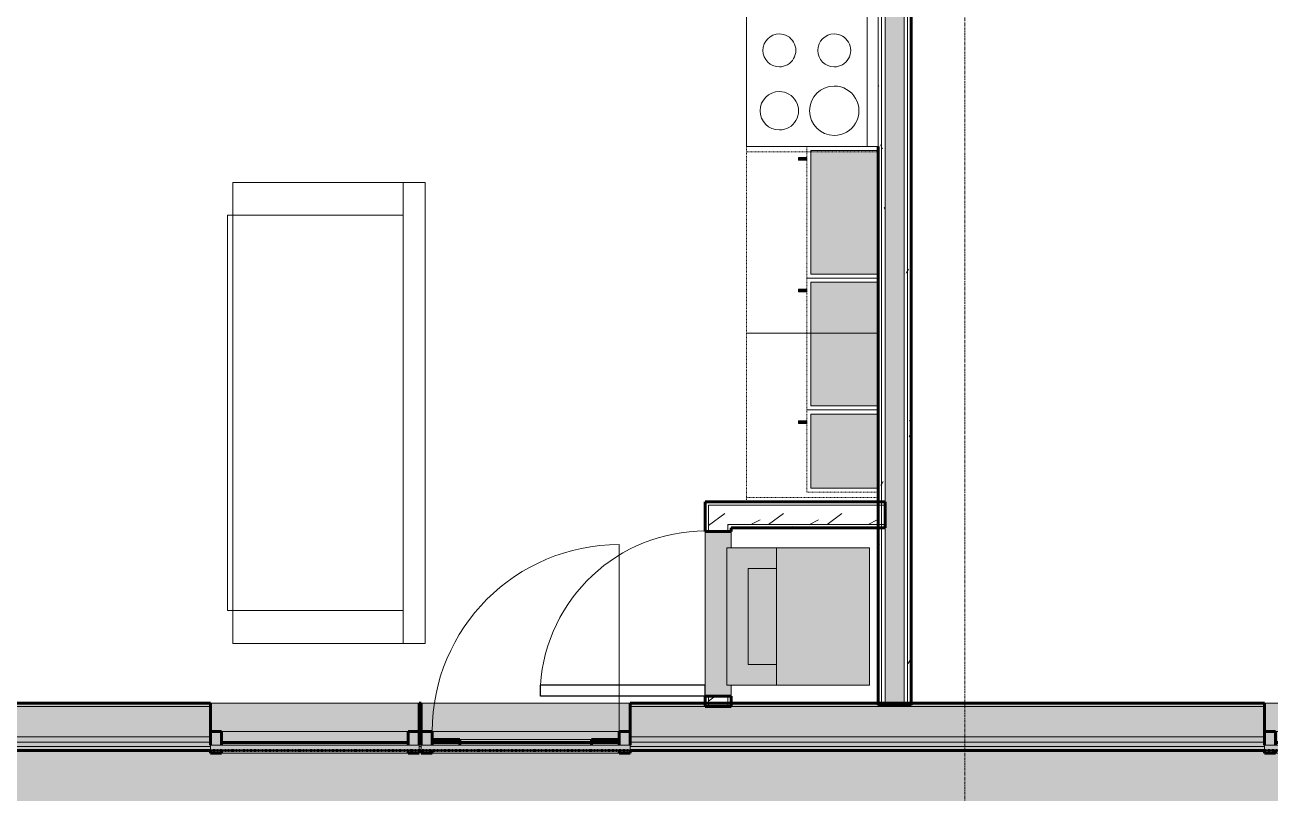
# Model space of a CAD drawing. Header units: inches. Extents: x -4061 to -1937, y 10959 to 12323.
# Drawn here: x -2671.5 to -2444.7, y 11269.5 to 11409.5 of the extents above; entities that cross this region are included whole.
import ezdxf

# ---------------------------------------------------------------- set-up
doc = ezdxf.new("R2010")
doc.units = ezdxf.units.IN
doc.header["$MEASUREMENT"] = 0
for name, pattern in [('Dash', [0.25, 0.125, -0.125]), ('Dash 1_16_', [0.125, 0.0625, -0.0625]), ('Grid Line 1_2_', [0.875, 0.5, -0.125, 0.125, -0.125])]:
    doc.linetypes.add(name, pattern=pattern)
for name, color, linetype, lineweight in [('0-1', 7, 'Continuous', 5), ('0-2', 10, 'Continuous', 18), ('0-4', 7, 'Continuous', 9), ('A-CLNG-PATT-1', 35, 'Continuous', 18), ('A-DOOR-1', 7, 'Continuous', 9), ('A-DOOR-2', 50, 'Continuous', 30), ('A-GLAZ-1', 27, 'Continuous', 18), ('A-GLAZ-2', 10, 'Continuous', 18), ('A-GLAZ-4', 250, 'Continuous', 60), ('A-WALL', 113, 'Continuous', 18), ('A-WALL-1', 8, 'Continuous', 5), ('A-WALL-2', 250, 'Continuous', 60), ('A-WALL-3', 10, 'Continuous', 18), ('A-WALL-5', 243, 'Continuous', 18), ('A-WALL-PATT-1', 7, 'Continuous', 9), ('A-WALL-PATT-2', 55, 'Continuous', 9), ('A-WALL-PATT-3', 53, 'Continuous', 9), ('A-WALL-PATT-4', 43, 'Continuous', 9), ('A-WALL-PATT-6', 111, 'Continuous', 9), ('C-PROP-LINE-2', 91, 'Dash 1_16_', 60), ('I-FURN', 30, 'Continuous', 9), ('I-FURN-2', 7, 'Continuous', 9), ('I-WALL-2', 2, 'Continuous', 60), ('P-SANR-FIXT-2', 7, 'Continuous', 9), ('P-SANR-FIXT-3', 55, 'Continuous', 9), ('Q-CASE-1', 53, 'Continuous', 9), ('Q-CASE-3', 7, 'Continuous', 9), ('Q-CASE-4', 7, 'Dash', 9), ('Q-CASE-HDLN-1', 7, 'Dash', 9), ('Q-SPCQ-1', 7, 'Continuous', 9), ('S-GRID-1', 1, 'Grid Line 1_2_', 9)]:
    doc.layers.add(name, color=color, linetype=linetype, lineweight=lineweight)
pattern_1 = [(0, (0, 0), (20.48, 5.12), [0.845, -14.515, 0.845, -14.515, -81.92]), (0, (0, 0), (20.48, 5.12), [-30.72, 0.845, -29.875, 0.845, -14.515, -35.84]), (0, (0, 0), (20.48, 5.12), [-76.8, 0.845, -9.395, 0.845, -24.755]), (120, (7.68, 2.56), (-14.67405, 15.1762003), [0.845, -14.515, 0.845, -14.515, -81.92]), (120, (7.68, 2.56), (-14.67405, 15.1762003), [-30.72, 0.845, -29.875, 0.845, -14.515, -35.84]), (120, (7.68, 2.56), (-14.67405, 15.1762003), [-76.8, 0.845, -9.395, 0.845, -24.755]), (240, (10.24, 12.8), (-5.80595, -20.2962003), [0.845, -14.515, 0.845, -14.515, -81.92]), (240, (10.24, 12.8), (-5.80595, -20.2962003), [-30.72, 0.845, -29.875, 0.845, -14.515, -35.84]), (240, (10.24, 12.8), (-5.80595, -20.2962003), [-76.8, 0.845, -9.395, 0.845, -24.755])]
pattern_2 = [(216.87, (4.265, 10.662), (31.9871619, 21.32545714), [5.331, -47.981]), (206.565, (10.662, 7.464), (-10.662476, -10.6620098), [11.921, -11.921]), (198.435, (10.662, 2.132), (-21.32449365, -10.6625869), [6.744, -26.974])]
pattern_3 = [(161.57, (0.32, 0.32), (-2.560496185, -0.000537386), [0, -18.214, 2.022, 0]), (18.43, (-0.32, 0.32), (-2.560496185, 0.000537386), [0, -18.214, 2.022, 0]), (108.43, (0.32, 0.32), (1.27922091, -6.400876726), [6.07, -14.166]), (71.57, (-0.32, 0.32), (1.27922091, 6.400876726), [6.07, -14.166])]

# ---------------------------------------------------------------- blocks, each defined once
blk = doc.blocks.new('Couch-Both_Arms-Generic - 1-1352606-ENLARGED RCP - 1ST FLOOR PLAN - EAST')
at = {"layer": 'I-FURN'}
for p, q in [((-42, 13.5), (42, 13.5)), ((-36, 13.5), (-42, 13.5)), ((-42, 13.5), (-42, -17.5)), ((36, 13.5), (-36, 13.5)), ((-36, 13.5), (-36, -18.5)), ((-36, -17.5), (-36, 13.5)), ((36, -18.5), (36, 13.5)), ((42, 13.5), (36, 13.5)), ((36, 13.5), (36, -17.5)), ((42, -17.5), (42, 13.5)), ((-42, -17.5), (-36, -17.5)), ((36, -17.5), (42, -17.5)), ((-36, -18.5), (36, -18.5))]:
    blk.add_line(p, q, dxfattribs=at)
at = {"layer": 'I-FURN-2'}
for p, q in [((42, 17.5), (-42, 17.5)), ((-42, 17.5), (-42, -17.5)), ((42, -17.5), (42, 17.5)), ((-42, -17.5), (42, -17.5))]:
    blk.add_line(p, q, dxfattribs=at)
blk = doc.blocks.new('Single-Flush - 30_ x 80_-1421383-ENLARGED RCP - 1ST FLOOR PLAN - EAST')
at = {"layer": 'A-DOOR-1'}
blk.add_arc((15, -2.375), 30.067, 180, 266.18593, dxfattribs=at)
at = {"layer": 'A-DOOR-2'}
for p, q in [((13, -2.375), (13, -32.375)), ((15, -2.375), (13, -2.375)), ((15, -2.375), (15, -32.375)), ((15, -32.375), (13, -32.375))]:
    blk.add_line(p, q, dxfattribs=at)
blk = doc.blocks.new('Stacked Washer and Dryer - 26_x25_ - Private-1372850-ENLARGED RCP - 1ST FLOOR PLAN - EAST')
at = {"layer": 'P-SANR-FIXT-3'}
blk.add_hatch(color=256, dxfattribs=at).paths.add_polyline_path([(26, -12.5), (26, 12.5), (0, 12.5), (0, -12.5), (25.18, -12.5)], flags=0)
at = {"layer": 'P-SANR-FIXT-2'}
for p, q in [((26, 12.5), (0, 12.5)), ((0, -12.5), (0, 12.5)), ((16.91, -12.5), (16.91, 12.5)), ((26, 12.5), (26, -12.5)), ((22.09, 8.75), (16.91, 8.75)), ((22.09, -8.75), (22.09, 8.75)), ((16.91, -8.75), (22.09, -8.75)), ((0, -12.5), (26, -12.5))]:
    blk.add_line(p, q, dxfattribs=at)
blk = doc.blocks.new('Range - 24_ x 24_-1372826-ENLARGED RCP - 1ST FLOOR PLAN - EAST')
at = {"layer": 'Q-SPCQ-1'}
for p, q in [((0, 0), (24, 0)), ((0, -24), (0, 0)), ((24, 0), (24, -24)), ((0, -22), (24, -22)), ((24, -24), (0, -24))]:
    blk.add_line(p, q, dxfattribs=at)
for centre, radius, start, end in [((6.5, -6), 3.5, 360, 180), ((17.5, -6), 3, 360, 180), ((6.5, -6), 3.5, 180, 0), ((17.5, -6), 3, 180, 0), ((6.5, -16), 4.5, 360, 180), ((17.5, -16), 3, 360, 180), ((6.5, -16), 4.5, 180, 0), ((17.5, -16), 3, 180, 0)]:
    blk.add_arc(centre, radius, start, end, dxfattribs=at)
blk = doc.blocks.new('OD_CW_Countertop - OD_CW_Countertop-2219388-ENLARGED RCP - 1ST FLOOR PLAN - EAST')
at = {"layer": 'Q-CASE-HDLN-1'}
for p, q in [((0.74, 24), (0.74, 0)), ((0.74, 0), (10.86, 0)), ((34.86, 0), (99.63, 0))]:
    blk.add_line(p, q, dxfattribs=at)
blk = doc.blocks.new('300 Series Wall Hung Cabinet_301 - 24_-2213368-ENLARGED RCP - 1ST FLOOR PLAN - EAST')
at = {"layer": 'Q-CASE-1'}
for points in [[(11.25, -0.19), (-11.25, -0.19), (-11.25, -12.44), (11.25, -12.44)], [(-9.51, -13.19), (-10, -13.19), (-10, -14.69), (-9.51, -14.69)]]:
    blk.add_hatch(color=256, dxfattribs=at).paths.add_polyline_path(points, flags=0)
at = {"layer": 'Q-CASE-3'}
for p, q in [((-11.25, -12.44), (-11.25, -0.19)), ((11.25, -0.19), (11.25, -12.44)), ((11.25, -12.44), (-11.25, -12.44)), ((-9.51, -13.19), (-10, -13.19)), ((-10, -13.19), (-10, -14.69)), ((-9.51, -14.69), (-9.51, -13.19)), ((-10, -14.69), (-9.51, -14.69))]:
    blk.add_line(p, q, dxfattribs=at)
at = {"layer": 'Q-CASE-4'}
for p, q in [((12, -13.19), (12, -0.19)), ((-12, -13.19), (12, -13.19))]:
    blk.add_line(p, q, dxfattribs=at)
blk = doc.blocks.new('300 Series Wall Hung Cabinet_301 - 24_-V25-ENLARGED RCP - 1ST FLOOR PLAN - EAST')
at = {"layer": 'Q-CASE-1'}
for points in [[(11.25, -0.19), (-11.25, -0.19), (-11.25, -12.44), (11.25, -12.44)], [(-9.51, -13.19), (-10, -13.19), (-10, -14.69), (-9.51, -14.69)]]:
    blk.add_hatch(color=256, dxfattribs=at).paths.add_polyline_path(points, flags=0)
at = {"layer": 'Q-CASE-3'}
for p, q in [((-11.25, -12.44), (-11.25, -0.19)), ((11.25, -0.19), (11.25, -12.44)), ((11.25, -12.44), (-11.25, -12.44)), ((-9.51, -13.19), (-10, -13.19)), ((-10, -13.19), (-10, -14.69)), ((-9.51, -14.69), (-9.51, -13.19)), ((-10, -14.69), (-9.51, -14.69))]:
    blk.add_line(p, q, dxfattribs=at)
at = {"layer": 'Q-CASE-4'}
for p, q in [((-12, -0.19), (-12, -13.19)), ((12, -13.19), (12, -0.19)), ((-12, -13.19), (12, -13.19))]:
    blk.add_line(p, q, dxfattribs=at)
blk = doc.blocks.new('300 Series Wall Hung Cabinet_301 - 15_-2216209-ENLARGED RCP - 1ST FLOOR PLAN - EAST')
at = {"layer": 'Q-CASE-1'}
for points in [[(6.75, -0.19), (-6.75, -0.19), (-6.75, -12.44), (6.75, -12.44)], [(-5.01, -13.19), (-5.5, -13.19), (-5.5, -14.69), (-5.01, -14.69)]]:
    blk.add_hatch(color=256, dxfattribs=at).paths.add_polyline_path(points, flags=0)
at = {"layer": 'Q-CASE-3'}
for p, q in [((-6.75, -12.44), (-6.75, -0.19)), ((6.75, -0.19), (6.75, -12.44)), ((6.75, -12.44), (-6.75, -12.44)), ((-5.01, -13.19), (-5.5, -13.19)), ((-5.5, -13.19), (-5.5, -14.69)), ((-5.01, -14.69), (-5.01, -13.19)), ((-5.5, -14.69), (-5.01, -14.69))]:
    blk.add_line(p, q, dxfattribs=at)
at = {"layer": 'Q-CASE-4'}
for p, q in [((-7.5, -0.19), (-7.5, -13.19)), ((7.5, -13.19), (7.5, -0.19)), ((-7.5, -13.19), (7.5, -13.19))]:
    blk.add_line(p, q, dxfattribs=at)
blk = doc.blocks.new('Base Cabinet-Double Door _ 1 Drawer - 33_-2224581-ENLARGED RCP - 1ST FLOOR PLAN - EAST')
at = {"layer": 'Q-CASE-4'}
for p, q in [((-15.76, 24), (-15.76, 0)), ((17.24, 24), (-15.76, 24)), ((17.24, 0), (17.24, 24)), ((-15.76, 0), (17.24, 0))]:
    blk.add_line(p, q, dxfattribs=at)
blk = doc.blocks.new('Base Cabinet-Double Door _ 1 Drawer - 30_-2219391-ENLARGED RCP - 1ST FLOOR PLAN - EAST')
at = {"layer": 'Q-CASE-4'}
for p, q in [((-14.26, 24), (-14.26, 0)), ((15.74, 24), (-14.26, 24)), ((15.74, 0), (15.74, 24)), ((-14.26, 0), (15.74, 0))]:
    blk.add_line(p, q, dxfattribs=at)
blk = doc.blocks.new('CTR - 1st Phase - Unit Layouts_rvt-1-ENLARGED RCP - 1ST FLOOR PLAN - EAST')
at = {"layer": 'A-WALL-1'}
blk.add_hatch(color=256, dxfattribs=at).paths.add_polyline_path([(-2547, 11287.23), (-2542.88, 11287.23), (-2542.88, 11289.23), (-2543.71, 11289.23), (-2543.71, 11314.23), (-2542.88, 11314.23), (-2542.88, 11317.23), (-2547.63, 11317.23), (-2547.63, 11287.23)], flags=0)
at = {"layer": 'A-WALL-PATT-1'}
h = blk.add_hatch(dxfattribs=at)
h.set_pattern_fill('FP_1', color=256, style=0, pattern_type=2)
h.set_pattern_definition(pattern_1)
h.paths.add_polyline_path([(-2543.5, 11285.91), (-2542.88, 11285.91), (-2542.88, 11287.23), (-2543.5, 11287.23), (-2543.5, 11286.29)], flags=0)
h.paths.add_polyline_path([(-2543.5, 11317.23), (-2542.88, 11317.23), (-2542.88, 11318.48), (-2543.5, 11318.48), (-2543.5, 11317.85)], flags=0)
h = blk.add_hatch(dxfattribs=at)
h.set_pattern_fill('FP_1', color=256, style=0, pattern_type=2)
h.set_pattern_definition(pattern_1)
h.paths.add_polyline_path([(-2542.88, 11317.85), (-2516.12, 11317.85), (-2516.12, 11318.48), (-2542.88, 11318.48)], flags=0)
at = {"layer": 'A-WALL-PATT-2'}
h = blk.add_hatch(dxfattribs=at)
h.set_pattern_fill('FP_2', color=256, style=0, pattern_type=2)
h.set_pattern_definition(pattern_2)
h.paths.add_polyline_path([(-2545.87, 11285.91), (-2543.5, 11285.91), (-2543.5, 11287.23), (-2547, 11287.23), (-2547, 11285.91)], flags=0)
h.paths.add_polyline_path([(-2547, 11317.23), (-2543.5, 11317.23), (-2543.5, 11321.98), (-2547, 11321.98)], flags=0)
h = blk.add_hatch(dxfattribs=at)
h.set_pattern_fill('FP_2', color=256, style=0, pattern_type=2)
h.set_pattern_definition(pattern_2)
h.paths.add_polyline_path([(-2516.12, 11318.48), (-2516.12, 11321.98), (-2543.5, 11321.98), (-2543.5, 11318.48), (-2517.71, 11318.48)], flags=0)
at = {"layer": 'A-WALL-2'}
for p, q in [((-2547.63, 11317.23), (-2547.63, 11322.6)), ((-2547.63, 11322.6), (-2547, 11322.6)), ((-2547, 11322.6), (-2542.88, 11322.6)), ((-2542.88, 11322.6), (-2514.87, 11322.6)), ((-2514.87, 11322.6), (-2514.87, 11317.85)), ((-2542.88, 11317.23), (-2547.63, 11317.23)), ((-2542.88, 11317.85), (-2542.88, 11317.23)), ((-2514.87, 11317.85), (-2542.88, 11317.85)), ((-2547.63, 11285.29), (-2547.63, 11287.23)), ((-2547.63, 11287.23), (-2542.88, 11287.23)), ((-2542.88, 11287.23), (-2542.88, 11285.29)), ((-2542.88, 11285.29), (-2547.63, 11285.29))]:
    blk.add_line(p, q, dxfattribs=at)
at = {"layer": 'A-WALL-3'}
for p, q in [((-2547, 11317.23), (-2547, 11321.98)), ((-2543.5, 11321.98), (-2547, 11321.98)), ((-2542.88, 11321.98), (-2543.5, 11321.98)), ((-2542.88, 11321.98), (-2514.87, 11321.98)), ((-2543.5, 11317.23), (-2543.5, 11318.48)), ((-2542.88, 11318.48), (-2543.5, 11318.48)), ((-2542.88, 11318.48), (-2514.87, 11318.48)), ((-2547.63, 11317.23), (-2547.63, 11287.23)), ((-2542.88, 11314.23), (-2542.88, 11317.23)), ((-2542.88, 11287.23), (-2542.88, 11289.23)), ((-2547, 11285.29), (-2547, 11287.23)), ((-2543.5, 11285.29), (-2543.5, 11287.23))]:
    blk.add_line(p, q, dxfattribs=at)
at = {"layer": '0-2'}
for name, p, rotation in [('OD_CW_Countertop - OD_CW_Countertop-2219388-ENLARGED RCP - 1ST FLOOR PLAN - EAST', (-2540.12, 11422.23), 269.9999999999984), ('Range - 24_ x 24_-1372826-ENLARGED RCP - 1ST FLOOR PLAN - EAST', (-2540.12, 11387.36), 89.99999999998721), ('300 Series Wall Hung Cabinet_301 - 24_-2213368-ENLARGED RCP - 1ST FLOOR PLAN - EAST', (-2515.94, 11375.36), 269.9999999999926), ('Base Cabinet-Double Door _ 1 Drawer - 33_-2224581-ENLARGED RCP - 1ST FLOOR PLAN - EAST', (-2516.12, 11369.13), 90.00000000000344), ('Couch-Both_Arms-Generic - 1-1352606-ENLARGED RCP - 1ST FLOOR PLAN - EAST', (-2616.15, 11338.82), 269.9999999999945), ('300 Series Wall Hung Cabinet_301 - 24_-V25-ENLARGED RCP - 1ST FLOOR PLAN - EAST', (-2515.94, 11351.36), 269.9999999999926), ('Base Cabinet-Double Door _ 1 Drawer - 30_-2219391-ENLARGED RCP - 1ST FLOOR PLAN - EAST', (-2516.12, 11337.63), 90.00000000000344), ('300 Series Wall Hung Cabinet_301 - 15_-2216209-ENLARGED RCP - 1ST FLOOR PLAN - EAST', (-2515.94, 11331.86), 269.9999999999926), ('Single-Flush - 30_ x 80_-1421383-ENLARGED RCP - 1ST FLOOR PLAN - EAST', (-2545.25, 11302.23), 269.9999999999782), ('Stacked Washer and Dryer - 26_x25_ - Private-1372850-ENLARGED RCP - 1ST FLOOR PLAN - EAST', (-2517.71, 11301.73), 180)]:
    blk.add_blockref(name, p, dxfattribs=dict(at, rotation=rotation))
blk = doc.blocks.new('_THE_ WINDOW _ DOOR - Door - 1st Floor-2113397-ENLARGED RCP - 1ST FLOOR PLAN - EAST')
at = {"layer": 'A-GLAZ-1'}
h = blk.add_hatch(color=256, dxfattribs=at)
h.paths.add_polyline_path([(-17.0125, -0.8125), (-19.0125, -0.8125), (-19.0125, -3.3125), (-17.0125, -3.3125), (-17.0125, -1.8125)], flags=0)
h.paths.add_polyline_path([(19.0125, -0.8125), (17.0125, -0.8125), (17.0125, -3.3125), (19.0125, -3.3125), (19.0125, -1.8125)], flags=0)
h.paths.add_polyline_path([(-19.0125, -4.3125), (-19.0125, -4.8125), (-17.0125, -4.8125), (-17.0125, -4.3125), (-17.2625, -4.3125)], flags=0)
h.paths.add_polyline_path([(18.7625, -4.3125), (17.0125, -4.3125), (17.0125, -4.8125), (19.0125, -4.8125), (19.0125, -4.3125)], flags=0)
h = blk.add_hatch(color=256, dxfattribs=at)
h.paths.add_polyline_path([(-8.2625, -0.8125), (-17.0125, -0.8125), (-17.0125, -2.3125), (17.0125, -2.3125), (17.0125, -0.8125), (7.8073, -0.8125)], flags=0)
h.paths.add_polyline_path([(-17.0125, -4.3125), (-17.0125, -4.8125), (17.0125, -4.8125), (17.0125, -4.3125), (-12.0125, -4.3125)], flags=0)
for points in [[(7.8073, -3.3125), (-19.0125, -3.3125), (-19.0125, -4.3125), (19.0125, -4.3125), (19.0125, -3.3125), (12.0125, -3.3125)], [(7.8073, -2.3125), (-12.0125, -2.3125), (-12.0125, -2.8125), (12.0125, -2.8125), (12.0125, -2.3125)]]:
    blk.add_hatch(color=256, dxfattribs=at).paths.add_polyline_path(points, flags=0)
h = blk.add_hatch(color=256, dxfattribs=at)
h.paths.add_polyline_path([(-17.0125, -2.3125), (-17.0125, -2.8125), (-12.0125, -2.8125), (-12.0125, -2.3125)], flags=0)
h.paths.add_polyline_path([(17.0125, -2.3125), (12.0125, -2.3125), (12.0125, -2.8125), (17.0125, -2.8125)], flags=0)
at = {"layer": 'A-GLAZ-2'}
blk.add_hatch(color=256, dxfattribs=at).paths.add_polyline_path([(-12.0125, -2.8125), (-17.0125, -2.8125), (-17.0125, -3.3125), (17.0125, -3.3125), (17.0125, -2.8125), (7.8073, -2.8125)], flags=0)
for p, q in [((17.0125, 33.2125), (17.0125, -0.8125)), ((-17.0125, -0.8125), (17.0125, -0.8125)), ((19.0125, -3.3125), (-19.0125, -3.3125)), ((-19.0125, -3.3125), (-19.0125, -4.3125)), ((-19.0125, -4.3125), (19.0125, -4.3125)), ((-12.0125, -2.3125), (12.0125, -2.3125)), ((19.0125, -3.3125), (19.0125, -4.3125)), ((17.0125, -4.8125), (-17.0125, -4.8125))]:
    blk.add_line(p, q, dxfattribs=at)
blk.add_arc((17.0125, -0.8125), 34.025, 90, 180, dxfattribs=at)
at = {"layer": 'A-GLAZ-4'}
for p, q in [((-17.0125, -0.8125), (-19.0125, -0.8125)), ((-17.0125, -3.3125), (-17.0125, -0.8125)), ((17.0125, -0.8125), (17.0125, -3.3125)), ((19.0125, -0.8125), (17.0125, -0.8125)), ((-19.0125, -4.3125), (-19.0125, -4.8125)), ((-17.0125, -2.3125), (-17.0125, -3.3125)), ((-12.0125, -2.3125), (-17.0125, -2.3125)), ((-17.0125, -2.8125), (-17.0125, -3.3125)), ((17.0125, -2.8125), (-17.0125, -2.8125)), ((-17.0125, -4.8125), (-17.0125, -4.3125)), ((-12.0125, -3.3125), (-12.0125, -2.3125)), ((12.0125, -2.3125), (12.0125, -3.3125)), ((17.0125, -2.3125), (12.0125, -2.3125)), ((17.0125, -3.3125), (17.0125, -2.3125)), ((17.0125, -3.3125), (17.0125, -2.8125)), ((17.0125, -4.3125), (17.0125, -4.8125)), ((19.0125, -4.8125), (19.0125, -4.3125)), ((-19.0125, -4.8125), (-17.0125, -4.8125)), ((17.0125, -4.8125), (19.0125, -4.8125))]:
    blk.add_line(p, q, dxfattribs=at)
blk = doc.blocks.new('_THE_ WINDOW _ DOOR - Window - 1st Floor-2113386-ENLARGED RCP - 1ST FLOOR PLAN - EAST')
at = {"layer": 'A-GLAZ-1'}
h = blk.add_hatch(color=256, dxfattribs=at)
h.paths.add_polyline_path([(-19.0125, 4.8125), (-19.0125, 4.3125), (-17.0125, 4.3125), (-17.0125, 4.8125)], flags=0)
h.paths.add_polyline_path([(-19.0125, 3.3125), (-19.0125, 0.8125), (-17.0125, 0.8125), (-17.0125, 3.3125), (-17.7625, 3.3125)], flags=0)
h.paths.add_polyline_path([(17.0125, 0.8125), (19.0125, 0.8125), (19.0125, 3.3125), (17.0125, 3.3125), (17.0125, 1.8125)], flags=0)
h.paths.add_polyline_path([(17.0125, 4.3125), (19.0125, 4.3125), (19.0125, 4.8125), (17.0125, 4.8125)], flags=0)
h = blk.add_hatch(color=256, dxfattribs=at)
h.paths.add_polyline_path([(-17.0125, 2.8125), (-17.0125, 0.8125), (17.0125, 0.8125), (17.0125, 2.8125)], flags=0)
h.paths.add_polyline_path([(-17.0125, 4.3125), (17.0125, 4.3125), (17.0125, 4.8125), (-17.0125, 4.8125)], flags=0)
blk.add_hatch(color=256, dxfattribs=at).paths.add_polyline_path([(-19.0125, 3.3125), (19.0125, 3.3125), (19.0125, 4.3125), (-19.0125, 4.3125)], flags=0)
at = {"layer": 'A-GLAZ-2'}
blk.add_hatch(color=256, dxfattribs=at).paths.add_polyline_path([(-17.0125, 2.8125), (17.0125, 2.8125), (17.0125, 3.3125), (-17.0125, 3.3125)], flags=0)
for p, q in [((17.0125, 4.8125), (-17.0125, 4.8125)), ((19.0125, 4.3125), (-19.0125, 4.3125)), ((-19.0125, 4.3125), (-19.0125, 3.3125)), ((-19.0125, 3.3125), (19.0125, 3.3125)), ((19.0125, 4.3125), (19.0125, 3.3125)), ((-17.0125, 0.8125), (17.0125, 0.8125))]:
    blk.add_line(p, q, dxfattribs=at)
at = {"layer": 'A-GLAZ-4'}
for p, q in [((-19.0125, 4.3125), (-19.0125, 4.8125)), ((-19.0125, 4.8125), (-17.0125, 4.8125)), ((-17.0125, 4.8125), (-17.0125, 4.3125)), ((17.0125, 4.3125), (17.0125, 4.8125)), ((17.0125, 4.8125), (19.0125, 4.8125)), ((19.0125, 4.8125), (19.0125, 4.3125)), ((-17.0125, 2.8125), (-17.0125, 3.3125)), ((-17.0125, 3.3125), (-17.0125, 0.8125)), ((17.0125, 2.8125), (-17.0125, 2.8125)), ((17.0125, 3.3125), (17.0125, 2.8125)), ((17.0125, 0.8125), (17.0125, 3.3125)), ((-17.0125, 0.8125), (-19.0125, 0.8125)), ((19.0125, 0.8125), (17.0125, 0.8125))]:
    blk.add_line(p, q, dxfattribs=at)
blk = doc.blocks.new('_THE_ WINDOW _ DOOR - Window - 1st Floor-V53-ENLARGED RCP - 1ST FLOOR PLAN - EAST')
at = {"layer": 'A-GLAZ-1'}
h = blk.add_hatch(color=256, dxfattribs=at)
h.paths.add_polyline_path([(19.0125, -4.8125), (19.0125, -4.3125), (17.0125, -4.3125), (17.0125, -4.8125)], flags=0)
h.paths.add_polyline_path([(-18.344, -4.8125), (-17.0125, -4.8125), (-17.0125, -4.3125), (-19.0125, -4.3125), (-19.0125, -4.8125)], flags=0)
h.paths.add_polyline_path([(18.2625, -3.3125), (19.0125, -3.3125), (19.0125, -0.8125), (17.0125, -0.8125), (17.0125, -3.3125)], flags=0)
h.paths.add_polyline_path([(-17.7625, -3.3125), (-17.0125, -3.3125), (-17.0125, -0.8125), (-19.0125, -0.8125), (-19.0125, -3.3125), (-18.344, -3.3125)], flags=0)
h = blk.add_hatch(color=256, dxfattribs=at)
h.paths.add_polyline_path([(-17.0125, -4.8125), (17.0125, -4.8125), (17.0125, -4.3125), (-17.0125, -4.3125)], flags=0)
h.paths.add_polyline_path([(12.3146, -2.8125), (17.0125, -2.8125), (17.0125, -0.8125), (-17.0125, -0.8125), (-17.0125, -2.8125)], flags=0)
blk.add_hatch(color=256, dxfattribs=at).paths.add_polyline_path([(-19.0125, -4.3125), (19.0125, -4.3125), (19.0125, -3.3125), (-19.0125, -3.3125)], flags=0)
at = {"layer": 'A-GLAZ-2'}
blk.add_hatch(color=256, dxfattribs=at).paths.add_polyline_path([(-17.0125, -3.3125), (17.0125, -3.3125), (17.0125, -2.8125), (-17.0125, -2.8125)], flags=0)
for p, q in [((17.0125, -0.8125), (-17.0125, -0.8125)), ((19.0125, -3.3125), (-19.0125, -3.3125)), ((-19.0125, -3.3125), (-19.0125, -4.3125)), ((-19.0125, -4.3125), (19.0125, -4.3125)), ((19.0125, -3.3125), (19.0125, -4.3125)), ((-17.0125, -4.8125), (17.0125, -4.8125))]:
    blk.add_line(p, q, dxfattribs=at)
at = {"layer": 'A-GLAZ-4'}
for p, q in [((-17.0125, -0.8125), (-19.0125, -0.8125)), ((-17.0125, -3.3125), (-17.0125, -0.8125)), ((17.0125, -0.8125), (17.0125, -3.3125)), ((19.0125, -0.8125), (17.0125, -0.8125)), ((-19.0125, -4.3125), (-19.0125, -4.8125)), ((-17.0125, -2.8125), (-17.0125, -3.3125)), ((17.0125, -2.8125), (-17.0125, -2.8125)), ((-17.0125, -4.8125), (-17.0125, -4.3125)), ((17.0125, -3.3125), (17.0125, -2.8125)), ((17.0125, -4.3125), (17.0125, -4.8125)), ((19.0125, -4.8125), (19.0125, -4.3125)), ((-19.0125, -4.8125), (-17.0125, -4.8125)), ((17.0125, -4.8125), (19.0125, -4.8125))]:
    blk.add_line(p, q, dxfattribs=at)
blk = doc.blocks.new('CTR - 1st Phase - Shell_rvt-1-ENLARGED RCP - 1ST FLOOR PLAN - EAST')
at = {"layer": 'A-CLNG-PATT-1'}
h = blk.add_hatch(dxfattribs=at)
h.set_pattern_fill('FP_24', color=256, style=0, pattern_type=2)
h.set_pattern_definition([(90, (-2963.524, 11049.389), (4, -2e-16), []), (0, (-2963.524, 11049.389), (8, -8), [4, -28]), (0, (-2959.524, 11065.389), (8, -8), [4, -28])])
h.paths.add_polyline_path([(-3860.47, 11023.21), (-3830.82, 11023.21), (-3830.82, 11030.34), (-3831.32, 11030.34), (-3831.32, 11068.36), (-3830.82, 11068.36), (-3830.82, 11164.59), (-3831.14, 11164.59), (-3831.14, 11399.98), (-3830.82, 11399.98), (-3830.82, 11432.64), (-3860.47, 11432.64), (-3860.47, 11027.91)], flags=0)
h.paths.add_polyline_path([(-2261.88, 11247.64), (-2068.17, 11247.64), (-2068.17, 12118.34), (-2521.97, 12118.34), (-2521.97, 12088.69), (-2484.14, 12088.69), (-2484.14, 12089.19), (-2446.11, 12089.19), (-2446.11, 12088.69), (-2407.34, 12088.69), (-2407.34, 12089.19), (-2369.31, 12089.19), (-2369.31, 12088.69), (-2349.74, 12088.69), (-2349.74, 12089.19), (-2311.71, 12089.19), (-2311.71, 12088.69), (-2311.34, 12088.69), (-2311.34, 12089.19), (-2273.31, 12089.19), (-2273.31, 12088.69), (-2176.94, 12088.69), (-2176.94, 12089.19), (-2138.91, 12089.19), (-2138.91, 12088.69), (-2097.82, 12088.69), (-2097.82, 11970.99), (-2097.32, 11970.99), (-2097.32, 11932.78), (-2097.82, 11932.78), (-2097.82, 11932.59), (-2097.32, 11932.59), (-2097.32, 11894.38), (-2097.82, 11894.38), (-2097.82, 11778.8), (-2097.32, 11778.8), (-2097.32, 11740.78), (-2097.82, 11740.78), (-2097.82, 11740.4), (-2097.32, 11740.4), (-2097.32, 11702.38), (-2097.82, 11702.38), (-2097.82, 11663.6), (-2097.32, 11663.6), (-2097.32, 11625.58), (-2097.82, 11625.58), (-2097.82, 11471.79), (-2097.32, 11471.79), (-2097.32, 11433.76), (-2097.82, 11433.76), (-2097.82, 11433.39), (-2097.32, 11433.39), (-2097.32, 11395.36), (-2097.82, 11395.36), (-2097.82, 11356.4), (-2097.32, 11356.4), (-2097.32, 11318.38), (-2097.82, 11318.38), (-2097.82, 11277.29), (-2138.91, 11277.29), (-2138.91, 11276.79), (-2176.94, 11276.79), (-2176.94, 11277.29), (-2273.31, 11277.29), (-2273.31, 11276.79), (-2311.34, 11276.79), (-2311.34, 11277.29), (-2311.71, 11277.29), (-2311.71, 11276.79), (-2349.74, 11276.79), (-2349.74, 11277.29), (-2407.71, 11277.29), (-2407.71, 11276.79), (-2445.74, 11276.79), (-2445.74, 11277.29), (-2561.31, 11277.29), (-2561.31, 11276.79), (-2599.34, 11276.79), (-2599.34, 11277.29), (-2599.71, 11277.29), (-2599.71, 11276.79), (-2637.74, 11276.79), (-2637.74, 11277.29), (-2791.71, 11277.29), (-2791.71, 11276.79), (-2829.74, 11276.79), (-2829.74, 11277.29), (-2830.11, 11277.29), (-2830.11, 11276.79), (-2868.14, 11276.79), (-2868.14, 11277.29), (-3400.05, 11277.29), (-3400.05, 11247.64), (-2858.53, 11247.64), (-2845.56, 11261.08), (-2842.42, 11254.87), (-2842.42, 11255.39), (-2845.31, 11261.19), (-2842.42, 11261.19), (-2842.42, 11262.19), (-2842.35, 11261.81), (-2841.92, 11263.17), (-2837.92, 11264.17), (-2826.92, 11264.17), (-2822.92, 11263.17), (-2822.5, 11261.81), (-2822.42, 11262.19), (-2822.42, 11261.19), (-2814.43, 11261.19), (-2818.43, 11247.64), (-2818.24, 11247.64), (-2814.18, 11261.08), (-2801.21, 11247.64), (-2327.03, 11247.64), (-2321.6, 11253.27), (-2318.76, 11247.64), (-2318.5, 11247.64), (-2321.35, 11253.38), (-2318.47, 11253.4), (-2318.47, 11254.38), (-2318.39, 11253.99), (-2317.97, 11255.36), (-2313.97, 11256.36), (-2302.97, 11256.36), (-2298.97, 11255.36), (-2298.54, 11253.99), (-2298.47, 11254.38), (-2298.47, 11253.38), (-2290.48, 11253.38), (-2292.17, 11247.64), (-2291.92, 11247.64), (-2290.22, 11253.27), (-2284.79, 11247.64), (-2269.55, 11247.64)], flags=0)
h.paths.add_polyline_path([(-2316.22, 11253.38), (-2300.84, 11253.4), (-2302.97, 11253.88), (-2313.97, 11253.88), (-2316.09, 11253.4)], flags=0)
h.paths.add_polyline_path([(-2829.07, 11261.19), (-2824.67, 11261.19), (-2826.92, 11261.69), (-2837.92, 11261.69), (-2840.17, 11261.19), (-2837.92, 11261.19)], flags=0)
h.paths.add_polyline_path([(-3860.47, 11549.34), (-3830.82, 11549.34), (-3830.82, 11933.34), (-3831.32, 11933.34), (-3831.32, 12009.39), (-3830.82, 12009.39), (-3830.82, 12032.24), (-3831.32, 12032.24), (-3831.32, 12070.27), (-3830.82, 12070.27), (-3830.82, 12088.69), (-3789.42, 12088.69), (-3789.42, 12089.19), (-3751.4, 12089.19), (-3751.4, 12088.69), (-3674.54, 12088.69), (-3674.54, 12089.19), (-3636.51, 12089.19), (-3636.51, 12088.69), (-3549.42, 12088.69), (-3549.42, 12089.19), (-3511.4, 12089.19), (-3511.4, 12088.69), (-3405.42, 12088.69), (-3405.42, 12089.19), (-3367.4, 12089.19), (-3367.4, 12088.69), (-3290.54, 12088.69), (-3290.54, 12089.19), (-3252.51, 12089.19), (-3252.51, 12088.69), (-3213.74, 12088.69), (-3213.74, 12089.19), (-3175.71, 12089.19), (-3175.71, 12088.69), (-3175.34, 12088.69), (-3175.34, 12089.19), (-3137.31, 12089.19), (-3137.31, 12088.69), (-3060.14, 12088.69), (-3060.14, 12089.19), (-3022.11, 12089.19), (-3022.11, 12088.69), (-2868.14, 12088.69), (-2868.14, 12089.19), (-2830.11, 12089.19), (-2830.11, 12088.69), (-2791.34, 12088.69), (-2791.34, 12089.19), (-2753.31, 12089.19), (-2753.31, 12088.69), (-2689.01, 12088.69), (-2689.01, 12118.34), (-3787.15, 12118.34), (-3787.14, 12118.29), (-3787.15, 12117.84), (-3787.21, 12118.17), (-3787.64, 12116.8), (-3791.64, 12115.8), (-3802.64, 12115.8), (-3806.64, 12116.8), (-3807.06, 12118.17), (-3807.14, 12117.82), (-3807.14, 12118.34), (-3860.47, 12118.34), (-3860.47, 12088.59), (-3847.52, 12088.59), (-3847.52, 12084.34), (-3860.47, 12084.34), (-3860.47, 11549.37)], flags=0)
h.paths.add_polyline_path([(-2675.77, 12088.69), (-2638.67, 12088.69), (-2638.67, 12118.34), (-2687.26, 12118.34), (-2687.26, 12088.69)], flags=0)
h.paths.add_polyline_path([(-3802.48, 12118.29), (-3791.64, 12118.29), (-3791.41, 12118.34), (-3802.86, 12118.34), (-3802.64, 12118.29)], flags=0)
at = {"layer": 'A-WALL-1'}
for points in [[(-2601.71, 11280.79), (-2599.71, 11280.79), (-2599.71, 11285.91), (-2637.74, 11285.91), (-2637.74, 11280.79), (-2614.46, 11280.79)], [(-2561.31, 11280.79), (-2561.31, 11285.91), (-2599.34, 11285.91), (-2599.34, 11280.79), (-2563.31, 11280.79)], [(-2409.71, 11280.79), (-2407.71, 11280.79), (-2407.71, 11285.91), (-2445.74, 11285.91), (-2445.74, 11280.79), (-2430.51, 11280.79)]]:
    blk.add_hatch(color=256, dxfattribs=at).paths.add_polyline_path(points, flags=0)
h = blk.add_hatch(color=256, dxfattribs=at)
h.paths.add_polyline_path([(-2105.82, 11278.04), (-2098.57, 11278.04), (-2098.57, 11278.79), (-2138.91, 11278.79), (-2138.91, 11278.04), (-2108.59, 11278.04)], flags=0)
h.paths.add_polyline_path([(-2185.24, 11278.04), (-2176.94, 11278.04), (-2176.94, 11278.79), (-2273.31, 11278.79), (-2273.31, 11278.04), (-2215.9, 11278.04)], flags=0)
h.paths.add_polyline_path([(-2311.34, 11278.04), (-2311.34, 11278.79), (-2311.71, 11278.79), (-2311.71, 11278.04)], flags=0)
h.paths.add_polyline_path([(-2491.82, 11278.04), (-2445.74, 11278.04), (-2445.74, 11278.79), (-2561.31, 11278.79), (-2561.31, 11278.04), (-2511.37, 11278.04)], flags=0)
h.paths.add_polyline_path([(-2360.15, 11278.04), (-2349.74, 11278.04), (-2349.74, 11278.79), (-2407.71, 11278.79), (-2407.71, 11278.04), (-2363.65, 11278.04)], flags=0)
h.paths.add_polyline_path([(-2645.12, 11278.04), (-2637.74, 11278.04), (-2637.74, 11278.79), (-2680.91, 11278.79), (-2680.91, 11278.04), (-2675.77, 11278.04)], flags=0)
h.paths.add_polyline_path([(-2599.34, 11278.04), (-2599.34, 11278.79), (-2599.71, 11278.79), (-2599.71, 11278.04)], flags=0)
h.paths.add_polyline_path([(-2717.72, 11278.04), (-2710.91, 11278.04), (-2710.91, 11278.79), (-2718.91, 11278.79), (-2718.91, 11278.04)], flags=0)
h.paths.add_polyline_path([(-2914.42, 11278.04), (-2868.14, 11278.04), (-2868.14, 11278.79), (-2948.07, 11278.79), (-2948.07, 11278.04), (-2914.57, 11278.04)], flags=0)
h.paths.add_polyline_path([(-2748.91, 11278.04), (-2748.91, 11278.79), (-2791.71, 11278.79), (-2791.71, 11278.04), (-2767.75, 11278.04)], flags=0)
h.paths.add_polyline_path([(-2829.74, 11278.04), (-2829.74, 11278.79), (-2830.11, 11278.79), (-2830.11, 11278.04)], flags=0)
at = {"layer": 'A-WALL-5'}
h = blk.add_hatch(color=256, dxfattribs=at)
h.paths.add_polyline_path([(-2105.82, 11277.29), (-2097.82, 11277.29), (-2097.82, 11278.04), (-2138.91, 11278.04), (-2138.91, 11277.29), (-2108.59, 11277.29)], flags=0)
h.paths.add_polyline_path([(-2767.75, 11277.29), (-2748.91, 11277.29), (-2748.91, 11278.04), (-2791.71, 11278.04), (-2791.71, 11277.29)], flags=0)
h.paths.add_polyline_path([(-2830.11, 11277.29), (-2829.74, 11277.29), (-2829.74, 11278.04), (-2830.11, 11278.04)], flags=0)
h.paths.add_polyline_path([(-2718.91, 11277.29), (-2710.91, 11277.29), (-2710.91, 11278.04), (-2718.91, 11278.04)], flags=0)
h.paths.add_polyline_path([(-2868.14, 11277.29), (-2868.14, 11278.04), (-2948.07, 11278.04), (-2948.07, 11277.29), (-2890.38, 11277.29)], flags=0)
h.paths.add_polyline_path([(-2176.94, 11277.29), (-2176.94, 11278.04), (-2273.31, 11278.04), (-2273.31, 11277.29), (-2185.24, 11277.29)], flags=0)
h.paths.add_polyline_path([(-2311.34, 11277.29), (-2311.34, 11278.04), (-2311.71, 11278.04), (-2311.71, 11277.29)], flags=0)
h.paths.add_polyline_path([(-2360.15, 11277.29), (-2349.74, 11277.29), (-2349.74, 11278.04), (-2407.71, 11278.04), (-2407.71, 11277.29), (-2363.65, 11277.29)], flags=0)
h.paths.add_polyline_path([(-2680.91, 11277.29), (-2637.74, 11277.29), (-2637.74, 11278.04), (-2680.91, 11278.04)], flags=0)
h.paths.add_polyline_path([(-2445.74, 11277.29), (-2445.74, 11278.04), (-2561.31, 11278.04), (-2561.31, 11277.29), (-2461.17, 11277.29)], flags=0)
h.paths.add_polyline_path([(-2599.34, 11277.29), (-2599.34, 11278.04), (-2599.71, 11278.04), (-2599.71, 11277.29)], flags=0)
at = {"layer": 'A-WALL-PATT-2'}
h = blk.add_hatch(dxfattribs=at)
h.set_pattern_fill('FP_1', color=256, style=0, pattern_type=2)
h.set_pattern_definition(pattern_1)
h.paths.add_polyline_path([(-2711.72, 11285.29), (-2710.91, 11285.29), (-2710.91, 11285.91), (-2711.72, 11285.91), (-2711.72, 11285.35)], flags=0)
h.paths.add_polyline_path([(-2717.72, 11285.29), (-2717.72, 11285.91), (-2718.91, 11285.91), (-2718.91, 11285.29)], flags=0)
h.paths.add_polyline_path([(-2105.82, 11285.29), (-2105.82, 11285.91), (-2138.91, 11285.91), (-2138.91, 11285.29), (-2105.93, 11285.29)], flags=0)
h.paths.add_polyline_path([(-2311.71, 11285.29), (-2311.34, 11285.29), (-2311.34, 11285.91), (-2311.71, 11285.91)], flags=0)
h.paths.add_polyline_path([(-2215.9, 11285.29), (-2176.94, 11285.29), (-2176.94, 11285.91), (-2273.31, 11285.91), (-2273.31, 11285.29), (-2246.56, 11285.29)], flags=0)
h.paths.add_polyline_path([(-2561.31, 11285.29), (-2445.74, 11285.29), (-2445.74, 11285.91), (-2510.12, 11285.91), (-2510.12, 11285.54), (-2516.12, 11285.54), (-2516.12, 11285.91), (-2561.31, 11285.91)], flags=0)
h.paths.add_polyline_path([(-2407.71, 11285.29), (-2349.74, 11285.29), (-2349.74, 11285.91), (-2359.52, 11285.91), (-2359.52, 11285.66), (-2364.27, 11285.66), (-2364.27, 11285.91), (-2407.71, 11285.91)], flags=0)
h.paths.add_polyline_path([(-2599.34, 11285.29), (-2599.34, 11285.91), (-2599.71, 11285.91), (-2599.71, 11285.29)], flags=0)
h.paths.add_polyline_path([(-2637.74, 11285.29), (-2637.74, 11285.91), (-2675.32, 11285.91), (-2675.32, 11285.29), (-2645.12, 11285.29)], flags=0)
h.paths.add_polyline_path([(-2678.82, 11285.29), (-2678.82, 11285.91), (-2680.91, 11285.91), (-2680.91, 11285.29)], flags=0)
h.paths.add_polyline_path([(-2868.14, 11285.29), (-2868.14, 11285.91), (-2913.32, 11285.91), (-2913.32, 11285.29), (-2890.38, 11285.29)], flags=0)
h.paths.add_polyline_path([(-2830.11, 11285.29), (-2829.74, 11285.29), (-2829.74, 11285.91), (-2830.11, 11285.91)], flags=0)
h.paths.add_polyline_path([(-2791.71, 11285.29), (-2754.12, 11285.29), (-2754.12, 11285.91), (-2791.71, 11285.91)], flags=0)
h.paths.add_polyline_path([(-2750.62, 11285.29), (-2748.91, 11285.29), (-2748.91, 11285.91), (-2750.62, 11285.89)], flags=0)
h.paths.add_polyline_path([(-2921.04, 11285.29), (-2919.32, 11285.29), (-2919.32, 11285.91), (-2948.07, 11285.91), (-2948.07, 11285.29), (-2940.32, 11285.29)], flags=0)
at = {"layer": 'A-WALL-PATT-3'}
h = blk.add_hatch(dxfattribs=at)
h.set_pattern_fill('FP_17', color=256, style=0, pattern_type=2)
h.set_pattern_definition(pattern_3)
h.paths.add_polyline_path([(-2108.59, 11279.79), (-2100.32, 11279.79), (-2100.32, 11285.29), (-2138.91, 11285.29), (-2138.91, 11279.79), (-2123.92, 11279.79)], flags=0)
h.paths.add_polyline_path([(-2185.24, 11279.79), (-2176.94, 11279.79), (-2176.94, 11285.29), (-2273.31, 11285.29), (-2273.31, 11279.79), (-2215.9, 11279.79)], flags=0)
h.paths.add_polyline_path([(-2522.48, 11279.79), (-2445.74, 11279.79), (-2445.74, 11285.29), (-2561.31, 11285.29), (-2561.31, 11279.79), (-2553.14, 11279.79)], flags=0)
h.paths.add_polyline_path([(-2349.74, 11279.79), (-2349.74, 11285.29), (-2407.71, 11285.29), (-2407.71, 11279.79), (-2360.15, 11279.79)], flags=0)
h.paths.add_polyline_path([(-2311.34, 11279.79), (-2311.34, 11285.29), (-2311.71, 11285.29), (-2311.71, 11279.79)], flags=0)
h.paths.add_polyline_path([(-2829.74, 11279.79), (-2829.74, 11285.29), (-2830.11, 11285.29), (-2830.11, 11279.79)], flags=0)
h.paths.add_polyline_path([(-2791.71, 11279.79), (-2748.91, 11279.79), (-2748.91, 11285.29), (-2791.71, 11285.29)], flags=0)
h.paths.add_polyline_path([(-2599.34, 11279.79), (-2599.34, 11285.29), (-2599.71, 11285.29), (-2599.71, 11279.79)], flags=0)
h.paths.add_polyline_path([(-2637.74, 11279.79), (-2637.74, 11285.29), (-2680.91, 11285.29), (-2680.91, 11279.79), (-2645.12, 11279.79)], flags=0)
h.paths.add_polyline_path([(-2712.97, 11279.79), (-2710.91, 11279.79), (-2710.91, 11285.29), (-2718.91, 11285.29), (-2718.91, 11279.79), (-2716.46, 11279.79)], flags=0)
h.paths.add_polyline_path([(-2914.45, 11279.79), (-2868.14, 11279.79), (-2868.14, 11285.29), (-2948.07, 11285.29), (-2948.07, 11279.79), (-2914.57, 11279.79)], flags=0)
at = {"layer": 'A-WALL-PATT-4'}
h = blk.add_hatch(dxfattribs=at)
h.set_pattern_fill('FP_18', color=256, style=0, pattern_type=2)
h.set_pattern_definition([(0, (0, 0), (0, 3.199), []), (315, (0, 0), (3.1989511, 0), [4.524, -4.524]), (45, (0, 0), (3.1989511, 0), [4.524, -4.524])])
h.paths.add_polyline_path([(-2105.82, 11278.79), (-2099.32, 11278.79), (-2099.32, 11279.79), (-2138.91, 11279.79), (-2138.91, 11278.79), (-2108.59, 11278.79)], flags=0)
h.paths.add_polyline_path([(-2363.65, 11278.79), (-2349.74, 11278.79), (-2349.74, 11279.79), (-2407.71, 11279.79), (-2407.71, 11278.79), (-2369.19, 11278.79)], flags=0)
h.paths.add_polyline_path([(-2311.71, 11278.79), (-2311.34, 11278.79), (-2311.34, 11279.79), (-2311.71, 11279.79)], flags=0)
h.paths.add_polyline_path([(-2273.31, 11278.79), (-2176.94, 11278.79), (-2176.94, 11279.79), (-2273.31, 11279.79)], flags=0)
h.paths.add_polyline_path([(-2491.82, 11278.79), (-2445.74, 11278.79), (-2445.74, 11279.79), (-2561.31, 11279.79), (-2561.31, 11278.79), (-2511.37, 11278.79)], flags=0)
h.paths.add_polyline_path([(-2645.12, 11278.79), (-2637.74, 11278.79), (-2637.74, 11279.79), (-2680.91, 11279.79), (-2680.91, 11278.79), (-2675.77, 11278.79)], flags=0)
h.paths.add_polyline_path([(-2599.34, 11278.79), (-2599.34, 11279.79), (-2599.71, 11279.79), (-2599.71, 11278.79)], flags=0)
h.paths.add_polyline_path([(-2716.47, 11278.79), (-2710.91, 11278.79), (-2710.91, 11279.79), (-2718.91, 11279.79), (-2718.91, 11278.79), (-2717.1, 11278.79)], flags=0)
h.paths.add_polyline_path([(-2748.91, 11278.79), (-2748.91, 11279.79), (-2791.71, 11279.79), (-2791.71, 11278.79), (-2767.75, 11278.79)], flags=0)
h.paths.add_polyline_path([(-2921.04, 11278.79), (-2868.14, 11278.79), (-2868.14, 11279.79), (-2948.07, 11279.79), (-2948.07, 11278.79), (-2940.32, 11278.79)], flags=0)
h.paths.add_polyline_path([(-2830.11, 11278.79), (-2829.74, 11278.79), (-2829.74, 11279.79), (-2830.11, 11279.79)], flags=0)
at = {"layer": 'A-WALL-2'}
for p, q in [((-2680.91, 11285.91), (-2637.74, 11285.91)), ((-2637.74, 11285.91), (-2637.74, 11278.29)), ((-2599.71, 11278.29), (-2599.71, 11285.91)), ((-2599.71, 11285.91), (-2599.34, 11285.91)), ((-2599.34, 11285.91), (-2599.34, 11278.29)), ((-2561.31, 11278.29), (-2561.31, 11285.91)), ((-2561.31, 11285.91), (-2445.74, 11285.91)), ((-2445.74, 11285.91), (-2445.74, 11278.29)), ((-2637.74, 11277.29), (-2680.91, 11277.29)), ((-2599.34, 11277.29), (-2599.71, 11277.29)), ((-2445.74, 11277.29), (-2561.31, 11277.29))]:
    blk.add_line(p, q, dxfattribs=at)
at = {"layer": 'A-WALL-3'}
for p, q in [((-2680.91, 11285.29), (-2637.74, 11285.29)), ((-2599.71, 11285.91), (-2637.74, 11285.91)), ((-2599.71, 11285.29), (-2599.34, 11285.29)), ((-2561.31, 11285.91), (-2599.34, 11285.91)), ((-2561.31, 11285.29), (-2445.74, 11285.29)), ((-2407.71, 11285.91), (-2445.74, 11285.91)), ((-2680.91, 11279.79), (-2637.74, 11279.79)), ((-2680.91, 11278.79), (-2637.74, 11278.79)), ((-2680.91, 11278.04), (-2637.74, 11278.04)), ((-2599.71, 11279.79), (-2599.34, 11279.79)), ((-2599.71, 11278.79), (-2599.34, 11278.79)), ((-2599.71, 11278.04), (-2599.34, 11278.04)), ((-2561.31, 11279.79), (-2445.74, 11279.79)), ((-2561.31, 11278.79), (-2445.74, 11278.79)), ((-2561.31, 11278.04), (-2445.74, 11278.04))]:
    blk.add_line(p, q, dxfattribs=at)
at = {"layer": 'S-GRID-1'}
blk.add_line((-2500.32, 10958.72), (-2500.32, 12290.35), dxfattribs=at)
at = {"layer": '0-4'}
for name, p in [('_THE_ WINDOW _ DOOR - Door - 1st Floor-2113397-ENLARGED RCP - 1ST FLOOR PLAN - EAST', (-2580.32, 11281.6)), ('_THE_ WINDOW _ DOOR - Window - 1st Floor-V53-ENLARGED RCP - 1ST FLOOR PLAN - EAST', (-2426.72, 11281.6))]:
    blk.add_blockref(name, p, dxfattribs=at)
at = {"layer": '0-4', "rotation": 180}
blk.add_blockref('_THE_ WINDOW _ DOOR - Window - 1st Floor-2113386-ENLARGED RCP - 1ST FLOOR PLAN - EAST', (-2618.72, 11281.6), dxfattribs=at)
blk = doc.blocks.new('Family - ___-1870574-ENLARGED RCP - 1ST FLOOR PLAN - EAST')
at = {"layer": 'C-PROP-LINE-2'}
blk.add_line((-2098.26, 11277.29), (-3401.05, 11277.29), dxfattribs=at)

msp = doc.modelspace()

# ---------------------------------------------------------------- hatches: boundary and pattern name
at = {"layer": 'A-WALL-PATT-6'}
h = msp.add_hatch(dxfattribs=at)
h.set_pattern_fill('FP_1', color=256, style=0, pattern_type=2)
h.set_pattern_definition(pattern_1)
h.paths.add_polyline_path([(-2515.5, 11285.54), (-2515.5, 11448.99), (-2516.12, 11448.99), (-2516.12, 11285.54)], flags=0)
h.paths.add_polyline_path([(-2515.5, 11452.49), (-2515.5, 11643.34), (-2516.12, 11643.33), (-2516.12, 11452.49)], flags=0)
h = msp.add_hatch(dxfattribs=at)
h.set_pattern_fill('FP_1', color=256, style=0, pattern_type=2)
h.set_pattern_definition(pattern_1)
h.paths.add_polyline_path([(-2514.87, 11285.54), (-2514.87, 11448.99), (-2515.5, 11448.99), (-2515.5, 11285.54)], flags=0)
h.paths.add_polyline_path([(-2515.5, 11452.49), (-2514.87, 11452.49), (-2514.87, 11643.96), (-2515.5, 11643.96), (-2515.5, 11474.21)], flags=0)
h = msp.add_hatch(dxfattribs=at)
h.set_pattern_fill('FP_17', color=256, style=0, pattern_type=2)
h.set_pattern_definition(pattern_3)
h.paths.add_polyline_path([(-2514.87, 11285.54), (-2511.37, 11285.54), (-2511.38, 11644.59), (-2514.87, 11644.59), (-2514.87, 11286.29)], flags=0)
h = msp.add_hatch(dxfattribs=at)
h.set_pattern_fill('FP_1', color=256, style=0, pattern_type=2)
h.set_pattern_definition(pattern_1)
h.paths.add_polyline_path([(-2511.37, 11438.22), (-2510.75, 11438.25), (-2510.75, 11643.96), (-2511.37, 11643.96), (-2511.37, 11441.72)], flags=0)
h.paths.add_polyline_path([(-2510.75, 11285.54), (-2510.75, 11438.22), (-2511.37, 11438.22), (-2511.37, 11285.54)], flags=0)
h = msp.add_hatch(dxfattribs=at)
h.set_pattern_fill('FP_1', color=256, style=0, pattern_type=2)
h.set_pattern_definition(pattern_1)
h.paths.add_polyline_path([(-2510.12, 11285.54), (-2510.12, 11438.22), (-2510.75, 11438.22), (-2510.75, 11285.54)], flags=0)
h.paths.add_polyline_path([(-2510.75, 11438.25), (-2510.12, 11438.29), (-2510.12, 11643.34), (-2510.75, 11643.33), (-2510.75, 11441.72)], flags=0)

# ---------------------------------------------------------------- linework, layer by layer
at = {"layer": 'A-WALL'}
for p, q in [((-2515.5, 11643.96), (-2515.5, 11285.54)), ((-2514.87, 11644.59), (-2514.87, 11285.54)), ((-2511.37, 11644.59), (-2511.37, 11285.54)), ((-2510.75, 11643.96), (-2510.75, 11285.54))]:
    msp.add_line(p, q, dxfattribs=at)
at = {"layer": 'I-WALL-2'}
for p, q in [((-2510.12, 11472.34), (-2510.12, 11285.54)), ((-2516.12, 11285.54), (-2516.12, 11387.36)), ((-2510.12, 11285.54), (-2516.12, 11285.54))]:
    msp.add_line(p, q, dxfattribs=at)

# ---------------------------------------------------------------- block references
at = {"layer": '0-1'}
for name in ['CTR - 1st Phase - Shell_rvt-1-ENLARGED RCP - 1ST FLOOR PLAN - EAST', 'CTR - 1st Phase - Unit Layouts_rvt-1-ENLARGED RCP - 1ST FLOOR PLAN - EAST']:
    msp.add_blockref(name, (0, 0), dxfattribs=at)
at = {"layer": 'C-PROP-LINE-2'}
msp.add_blockref('Family - ___-1870574-ENLARGED RCP - 1ST FLOOR PLAN - EAST', (0, 0), dxfattribs=at)

doc.saveas('drawing.dxf')
